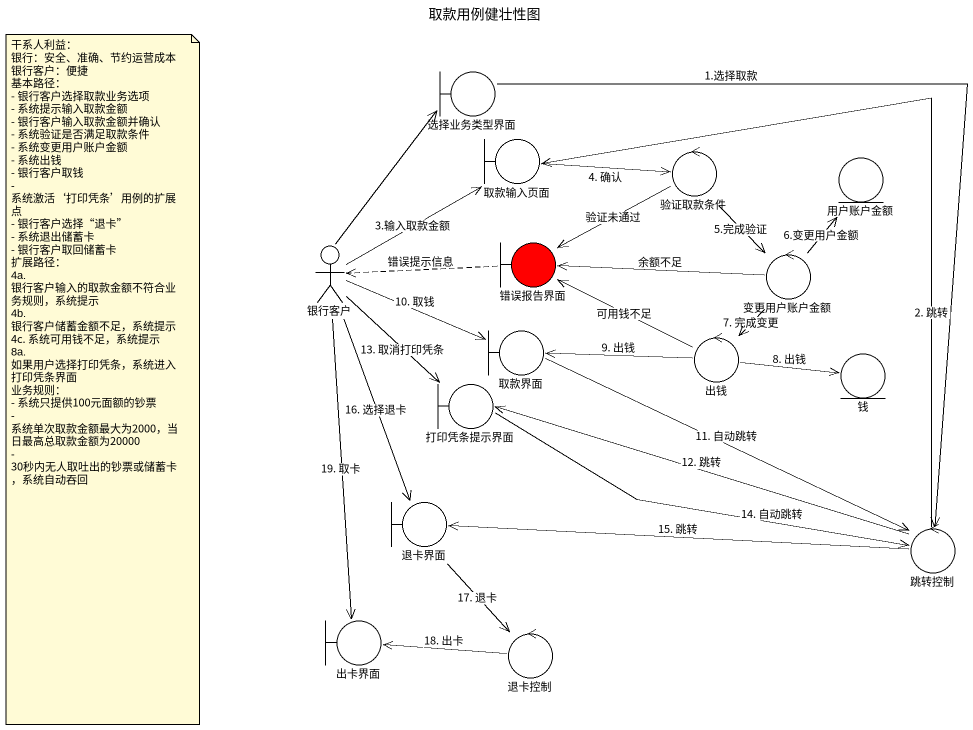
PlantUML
@startuml
title 取款用例健壮性图
boundary 选择业务类型界面
boundary 取款输入页面
control 验证取款条件
entity 用户账户金额
actor 银行客户
boundary 错误报告界面 #FF0000
control 变更用户账户金额
boundary 取款界面
control 出钱
boundary 打印凭条提示界面
entity 钱
boundary 退卡界面
control 跳转控制
boundary 出卡界面
control 退卡控制
选择业务类型界面 --> 跳转控制 : 1.选择取款
取款输入页面 -right-> 验证取款条件 : 4. 确认
验证取款条件 -left-> 错误报告界面 : 验证未通过
验证取款条件 --> 变更用户账户金额 : 5.完成验证
银行客户 -up-> 选择业务类型界面
银行客户 -up-> 取款输入页面 : 3.输入取款金额
银行客户 -right-> 取款界面 : 10. 取钱
银行客户 --> 打印凭条提示界面 : 13. 取消打印凭条
银行客户 --> 退卡界面 : 16. 选择退卡
银行客户 --> 出卡界面 : 19. 取卡
错误报告界面 .left.> 银行客户 : 错误提示信息
变更用户账户金额 -up-> 用户账户金额 : 6.变更用户金额
变更用户账户金额 -left-> 错误报告界面 : 余额不足
变更用户账户金额 --> 出钱 : 7. 完成变更
取款界面 -right-> 跳转控制 : 11. 自动跳转
出钱 -left-> 错误报告界面 : 可用钱不足
出钱 -left-> 取款界面 : 9. 出钱
出钱 -right-> 钱 : 8. 出钱
打印凭条提示界面 -right-> 跳转控制 : 14. 自动跳转
退卡界面 --> 退卡控制 : 17. 退卡
跳转控制 -up-> 取款输入页面 : 2. 跳转
跳转控制 -left-> 打印凭条提示界面 : 12. 跳转
跳转控制 -left-> 退卡界面 : 15. 跳转
退卡控制 -left-> 出卡界面 : 18. 出卡
note as N1
  干系人利益：
  银行：安全、准确、节约运营成本
  银行客户：便捷
  基本路径：
  - 银行客户选择取款业务选项
  - 系统提示输入取款金额
  - 银行客户输入取款金额并确认
  - 系统验证是否满足取款条件
  - 系统变更用户账户金额
  - 系统出钱
  - 银行客户取钱
  - 系统激活‘打印凭条’用例的扩展点
  - 银行客户选择“退卡”
  - 系统退出储蓄卡
  - 银行客户取回储蓄卡
  扩展路径：
  4a. 银行客户输入的取款金额不符合业务规则，系统提示
  4b. 银行客户储蓄金额不足，系统提示
  4c. 系统可用钱不足，系统提示
  8a. 如果用户选择打印凭条，系统进入打印凭条界面
  业务规则：
  - 系统只提供100元面额的钞票
  - 系统单次取款金额最大为2000，当日最高总取款金额为20000
  - 30秒内无人取吐出的钞票或储蓄卡，系统自动吞回
end note
@enduml
